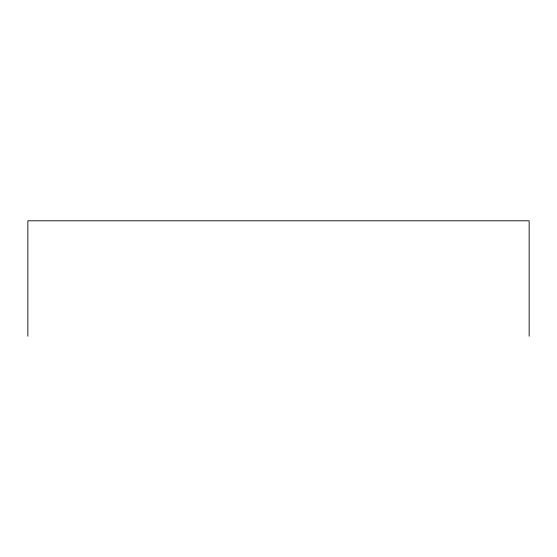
<?xml version="1.0" encoding="UTF-8"?>
<svg xmlns="http://www.w3.org/2000/svg" width="557" height="557" viewBox="0 0 557 557"><rect width="100%" height="100%" fill="white"/><g stroke="black" fill="none" stroke-linecap="round" stroke-linejoin="round"><path stroke-width="0.84" d="M529.15 336.205L529.15 220.795L27.85 220.795L27.85 336.205"/></g></svg>
